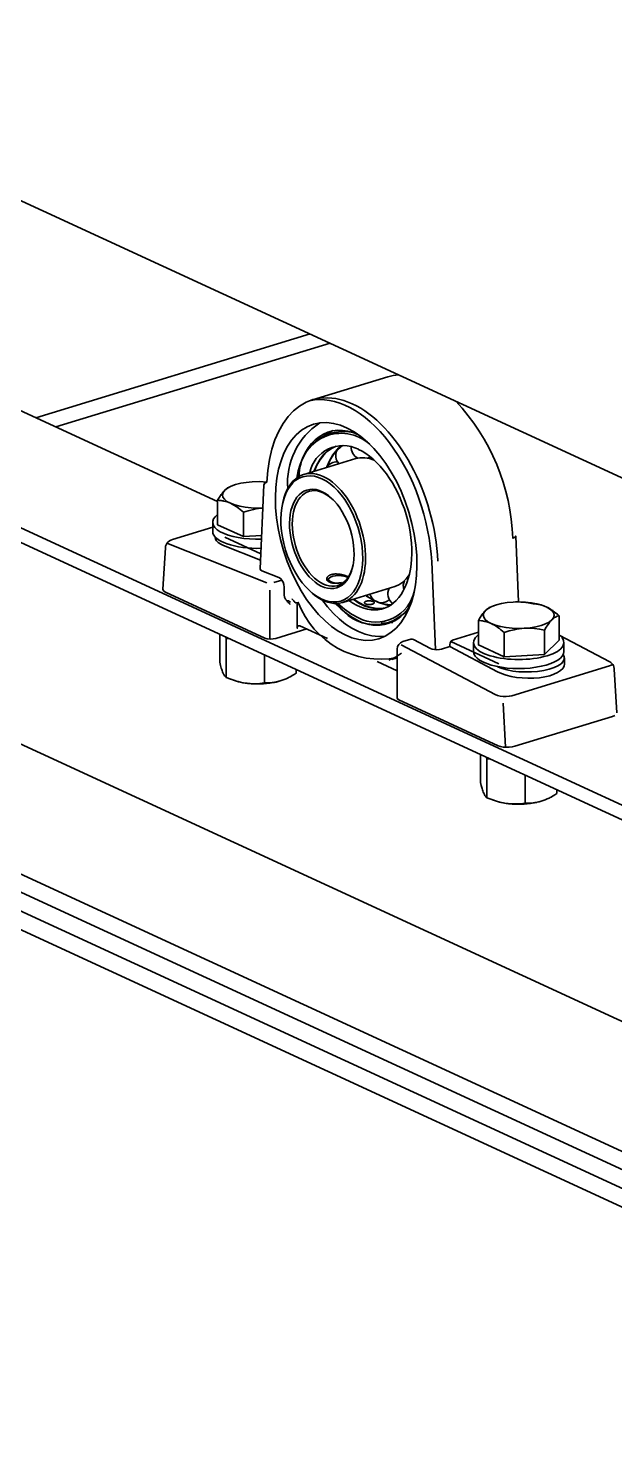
# Model space of a CAD drawing. Header units: millimetres. Extents: x -8400 to 8400, y -5940 to 5940.
# Drawn here: x 3579.7 to 3705.1, y 3245.5 to 3546.7 of the extents above; entities that cross this region are included whole.
import ezdxf

# ---------------------------------------------------------------- set-up
doc = ezdxf.new("R2010")
doc.units = ezdxf.units.MM
doc.layers.add('粗实线层', color=7, linetype='Continuous', lineweight=35)

msp = doc.modelspace()

# ---------------------------------------------------------------- linework, layer by layer
at = {"layer": '粗实线层', "linetype": 'Continuous', "lineweight": 35}
for points in [[(3442.557, 3572.405), (3902.669, 3360.158)], [(5429.862, 2583.777), (5429.862, 2585.675), (3411.605, 3516.682), (3427.906, 3521.663)], [(3411.605, 3516.682), (3411.605, 3514.785), (3411.713, 3514.052), (3412.025, 3513.466), (3412.506, 3513.091), (5429.848, 2582.505)], [(3620.203, 3445.48), (3532.629, 3485.877)], [(3639.978, 3481.34), (3581.327, 3463.42)], [(3644.227, 3479.379), (3585.576, 3461.46)], [(3656.567, 3472.162), (3640.513, 3467.257)], [(3658.95, 3472.584), (3657.741, 3472.444), (3656.568, 3472.162)], [(3644.851, 3460.683), (3642.849, 3459.566)], [(3640.803, 3451.948), (3641.39, 3453.339), (3642.099, 3454.569), (3642.921, 3455.622), (3643.846, 3456.484), (3644.863, 3457.146)], [(3640.903, 3451.978), (3641.441, 3453.242), (3642.081, 3454.37), (3642.815, 3455.352), (3643.638, 3456.177), (3644.539, 3456.836), (3645.51, 3457.324)], [(3646.898, 3457.468), (3645.869, 3456.617), (3644.954, 3455.541), (3644.169, 3454.255), (3643.524, 3452.778)], [(3645.741, 3456.653), (3644.862, 3455.49), (3644.12, 3454.185), (3643.582, 3452.937)], [(3649.721, 3454.673), (3638.616, 3451.28)], [(3653.684, 3454.347), (3652.655, 3454.699), (3651.644, 3454.871), (3650.661, 3454.863), (3649.72, 3454.673)], [(3630.015, 3444.104), (3628.699, 3444.069), (3627.386, 3444.119), (3626.116, 3444.255), (3624.928, 3444.471), (3623.858, 3444.761), (3622.939, 3445.117), (3622.198, 3445.527), (3621.659, 3445.979), (3621.336, 3446.46), (3621.241, 3446.954), (3621.375, 3447.447), (3621.736, 3447.924), (3622.312, 3448.369), (3623.085, 3448.771), (3624.032, 3449.116), (3625.125, 3449.395), (3626.329, 3449.597), (3627.609, 3449.718), (3629.167, 3449.751), (3630.71, 3449.663)], [(3630.708, 3449.612), (3630.256, 3449.388), (3630.087, 3449.098), (3629.303, 3431.071), (3629.397, 3430.874), (3629.683, 3430.706), (3633.302, 3429.275), (3633.642, 3429.06), (3633.951, 3428.704), (3634.198, 3428.243), (3634.357, 3427.726), (3634.412, 3427.205), (3634.412, 3425.82), (3634.415, 3425.719), (3634.42, 3425.621), (3634.43, 3425.525), (3634.443, 3425.43), (3634.46, 3425.338), (3634.48, 3425.246), (3634.492, 3425.202), (3634.504, 3425.157), (3634.517, 3425.113), (3634.531, 3425.07), (3634.593, 3424.902), (3634.664, 3424.744), (3634.745, 3424.594), (3634.834, 3424.452), (3634.881, 3424.384), (3634.93, 3424.317), (3634.981, 3424.252), (3635.033, 3424.189), (3635.14, 3424.067), (3635.251, 3423.951), (3635.365, 3423.838), (3635.481, 3423.729), (3635.54, 3423.676), (3635.599, 3423.622), (3635.628, 3423.596), (3635.658, 3423.569), (3635.673, 3423.556), (3635.688, 3423.543), (3635.703, 3423.53), (3635.717, 3423.517)], [(3458.919, 3448.598), (4426.231, 3002.383)], [(3622.919, 3448.717), (3622.522, 3448.53), (3622.328, 3448.41), (3622.132, 3448.27), (3621.935, 3448.108), (3621.736, 3447.924), (3621.686, 3447.874), (3621.637, 3447.823), (3621.612, 3447.797), (3621.587, 3447.77), (3621.562, 3447.744), (3621.538, 3447.717), (3621.439, 3447.606), (3621.34, 3447.49), (3621.144, 3447.243), (3620.949, 3446.978), (3620.562, 3446.4), (3620.179, 3445.763)], [(3623.416, 3448.906), (3622.919, 3448.716)], [(3644.913, 3445.863), (3643.868, 3446.726), (3642.796, 3447.349)], [(3415.693, 3444.608), (3413.26, 3443.409), (3412.732, 3443.055), (3412.27, 3442.552), (3411.911, 3441.941), (3411.683, 3441.27), (3411.605, 3440.592), (3411.605, 3438.695), (5429.862, 2507.687), (5429.862, 2509.585)], [(3625.699, 3437.994), (3620.179, 3440.541), (3620.179, 3445.763), (3620.518, 3445.744), (3620.859, 3445.709), (3620.945, 3445.698), (3621.031, 3445.686), (3621.118, 3445.673), (3621.203, 3445.658), (3621.376, 3445.627), (3621.548, 3445.59), (3621.895, 3445.503), (3622.242, 3445.396), (3622.59, 3445.267), (3622.939, 3445.117), (3623.289, 3444.944), (3623.641, 3444.749), (3623.685, 3444.723), (3623.729, 3444.697), (3623.773, 3444.67), (3623.817, 3444.644), (3623.905, 3444.589), (3623.992, 3444.533), (3624.166, 3444.419), (3624.34, 3444.3), (3624.684, 3444.05), (3625.025, 3443.785), (3625.363, 3443.507), (3625.699, 3443.217)], [(3629.614, 3438.231), (3625.699, 3437.994), (3625.699, 3443.217), (3626.762, 3443.541), (3627.835, 3443.804), (3628.375, 3443.909), (3628.919, 3443.995), (3629.869, 3444.095)], [(3634.128, 3445.31), (3634.056, 3444.984)], [(3412.133, 3442.351), (5430.389, 2511.343)], [(3619.136, 3441.062), (3619.136, 3439.113)], [(3619.136, 3439.99), (3610.516, 3437.357), (3610.183, 3437.235), (3609.878, 3437.064), (3609.583, 3436.824), (3609.33, 3436.528), (3609.167, 3436.25), (3609.069, 3435.947), (3609.052, 3435.806), (3609.052, 3435.662)], [(3629.386, 3432.984), (3621.481, 3436.108), (3620.847, 3436.399), (3620.341, 3436.721), (3619.972, 3437.067), (3619.748, 3437.431), (3619.673, 3437.805), (3619.673, 3437.919)], [(3629.442, 3434.281), (3621.716, 3437.845)], [(3639.253, 3418.234), (3632.65, 3416.217), (3632.07, 3416.102), (3631.416, 3416.079), (3630.788, 3416.151), (3630.283, 3416.308), (3609.044, 3426.106), (3608.725, 3426.295), (3608.531, 3426.506), (3608.475, 3426.729), (3609.02, 3435.625)], [(3609.388, 3436.607), (3609.685, 3436.459), (3630.735, 3428.141)], [(3666.752, 3413.818), (3665.968, 3432.572)], [(3632.194, 3428.159), (3633.956, 3428.697)], [(3648.072, 3429.421), (3648.017, 3429.447), (3647.937, 3429.483), (3647.852, 3429.519), (3647.763, 3429.554), (3647.668, 3429.59), (3647.62, 3429.607), (3647.57, 3429.625), (3647.52, 3429.642), (3647.469, 3429.659), (3647.365, 3429.692), (3647.257, 3429.724), (3647.147, 3429.756), (3647.034, 3429.786), (3647.006, 3429.793), (3646.977, 3429.8), (3646.947, 3429.807), (3646.918, 3429.815), (3646.859, 3429.829), (3646.8, 3429.842), (3646.682, 3429.867), (3646.562, 3429.891), (3646.441, 3429.913), (3646.318, 3429.933), (3646.257, 3429.942), (3646.195, 3429.95), (3646.133, 3429.958), (3646.071, 3429.965), (3645.947, 3429.978), (3645.824, 3429.988), (3645.702, 3429.996), (3645.58, 3430), (3645.46, 3430.001), (3645.34, 3429.999), (3645.28, 3429.998), (3645.221, 3429.995), (3645.163, 3429.991), (3645.105, 3429.987), (3644.992, 3429.975), (3644.881, 3429.961), (3644.773, 3429.943), (3644.668, 3429.922), (3644.616, 3429.91), (3644.566, 3429.897), (3644.541, 3429.89), (3644.516, 3429.884), (3644.491, 3429.876), (3644.467, 3429.869), (3644.372, 3429.838), (3644.282, 3429.804), (3644.196, 3429.767), (3644.115, 3429.727), (3644.038, 3429.685), (3643.966, 3429.639), (3643.898, 3429.591), (3643.837, 3429.541), (3643.781, 3429.49), (3643.731, 3429.436), (3643.686, 3429.381), (3643.646, 3429.324), (3643.637, 3429.31), (3643.629, 3429.295), (3643.621, 3429.28), (3643.613, 3429.266), (3643.598, 3429.236), (3643.585, 3429.207), (3643.563, 3429.147), (3643.548, 3429.088), (3643.538, 3429.028), (3643.534, 3428.968), (3643.535, 3428.938), (3643.537, 3428.908), (3643.54, 3428.878), (3643.545, 3428.848), (3643.56, 3428.789), (3643.581, 3428.732), (3643.607, 3428.676), (3643.639, 3428.621), (3643.677, 3428.567), (3643.721, 3428.516), (3643.745, 3428.49), (3643.771, 3428.465), (3643.798, 3428.441), (3643.827, 3428.417), (3643.887, 3428.372), (3643.953, 3428.329), (3644.024, 3428.289), (3644.101, 3428.251), (3644.182, 3428.216), (3644.268, 3428.184), (3644.357, 3428.155), (3644.45, 3428.129), (3644.548, 3428.106), (3644.649, 3428.086), (3644.675, 3428.082), (3644.701, 3428.078), (3644.728, 3428.074), (3644.754, 3428.07), (3644.808, 3428.063), (3644.862, 3428.056), (3644.972, 3428.045), (3645.085, 3428.037), (3645.2, 3428.032), (3645.317, 3428.03), (3645.377, 3428.03), (3645.436, 3428.031), (3645.497, 3428.032), (3645.557, 3428.034), (3645.679, 3428.04), (3645.802, 3428.048), (3645.924, 3428.058), (3646.047, 3428.07), (3646.17, 3428.085), (3646.294, 3428.101), (3646.325, 3428.105), (3646.356, 3428.11), (3646.387, 3428.115), (3646.417, 3428.119), (3646.479, 3428.129), (3646.54, 3428.139), (3646.728, 3428.173)], [(3644.059, 3429.182), (3643.751, 3428.921), (3643.589, 3428.733), (3643.534, 3428.537)], [(3648.038, 3429.199), (3647.91, 3429.286), (3647.755, 3429.367), (3647.273, 3429.532), (3646.682, 3429.636), (3646.035, 3429.67), (3645.39, 3429.631), (3644.806, 3429.522), (3644.332, 3429.353), (3644.013, 3429.139), (3643.875, 3428.9), (3643.932, 3428.656), (3644.178, 3428.429), (3644.592, 3428.24), (3645.136, 3428.104), (3645.763, 3428.035)], [(3658.08, 3427.313), (3658.966, 3427.681), (3659.785, 3428.223), (3660.528, 3428.932), (3661.184, 3429.798)], [(3631.345, 3416.082), (3631.345, 3426.531)], [(3639.675, 3426.593), (3639.917, 3426.363)], [(3646.976, 3423.921), (3658.08, 3427.313)], [(3902.669, 3204.184), (3431.926, 3421.334), (3437.148, 3422.929), (3901.648, 3208.658)], [(3634.991, 3424.239), (3635.375, 3424.227), (3635.773, 3423.987)], [(3637.218, 3423.871), (3637.218, 3418.393), (3637.29, 3418.75), (3637.484, 3418.945), (3637.749, 3418.928), (3643.694, 3416.186)], [(3655.97, 3416.67), (3654.599, 3416.599), (3653.188, 3416.743), (3651.751, 3417.1), (3650.3, 3417.667), (3648.927, 3418.392), (3647.564, 3419.296), (3646.224, 3420.369), (3644.918, 3421.603), (3643.656, 3422.988), (3642.449, 3424.513)], [(3655.434, 3422.548), (3654.222, 3422.528), (3652.973, 3422.726), (3651.702, 3423.139), (3650.427, 3423.763), (3649.162, 3424.588)], [(3656.069, 3422.762), (3654.992, 3422.623), (3653.876, 3422.667), (3652.734, 3422.891), (3651.576, 3423.294), (3650.415, 3423.872), (3649.264, 3424.619)], [(3651.884, 3425.419), (3653.244, 3424.556), (3654.613, 3423.929), (3655.972, 3423.548), (3657.302, 3423.418)], [(3652.017, 3425.26), (3652.996, 3424.685), (3654.834, 3423.816), (3656.703, 3423.269)], [(3679.184, 3423.18), (3678.687, 3422.991), (3678.29, 3422.804), (3678.095, 3422.685), (3677.899, 3422.545), (3677.702, 3422.383), (3677.504, 3422.199), (3677.454, 3422.149), (3677.405, 3422.098), (3677.38, 3422.072), (3677.355, 3422.046), (3677.33, 3422.019), (3677.305, 3421.992), (3677.206, 3421.881), (3677.107, 3421.765), (3676.912, 3421.518), (3676.716, 3421.254), (3676.33, 3420.674), (3675.947, 3420.037)], [(3683.377, 3423.993), (3683.927, 3424.015), (3684.473, 3424.016), (3685.017, 3423.996), (3685.558, 3423.956), (3686.63, 3423.823), (3687.694, 3423.627), (3688.032, 3423.607), (3688.374, 3423.573), (3688.46, 3423.562), (3688.546, 3423.55), (3688.632, 3423.537), (3688.718, 3423.522), (3688.89, 3423.49), (3689.063, 3423.454), (3689.409, 3423.367), (3689.756, 3423.259), (3690.104, 3423.131), (3690.454, 3422.981), (3690.804, 3422.808), (3691.156, 3422.613), (3691.2, 3422.587), (3691.244, 3422.561), (3691.288, 3422.535), (3691.332, 3422.507), (3691.419, 3422.453), (3691.507, 3422.398), (3691.681, 3422.283), (3691.854, 3422.164), (3692.198, 3421.914), (3692.539, 3421.65), (3692.878, 3421.371), (3693.213, 3421.08)], [(3690.001, 3423.171), (3689.977, 3423.18)], [(3655.151, 3419.448), (3657.687, 3419.649)], [(3681.466, 3412.27), (3675.947, 3414.816), (3675.947, 3420.037), (3676.285, 3420.018), (3676.627, 3419.984), (3676.713, 3419.973), (3676.799, 3419.961), (3676.885, 3419.947), (3676.971, 3419.933), (3677.144, 3419.902), (3677.316, 3419.865), (3677.662, 3419.778), (3678.009, 3419.67), (3678.357, 3419.542), (3678.706, 3419.391), (3679.057, 3419.219), (3679.409, 3419.024), (3679.453, 3418.998), (3679.497, 3418.972), (3679.541, 3418.945), (3679.585, 3418.919), (3679.673, 3418.864), (3679.76, 3418.809), (3679.934, 3418.694), (3680.107, 3418.575), (3680.451, 3418.325), (3680.792, 3418.061), (3681.131, 3417.782), (3681.466, 3417.492)], [(3690.1, 3418.013), (3690.483, 3418.651), (3690.87, 3419.23), (3691.065, 3419.495), (3691.261, 3419.741), (3691.458, 3419.967), (3691.657, 3420.174), (3691.706, 3420.222), (3691.756, 3420.269), (3691.781, 3420.292), (3691.806, 3420.314), (3691.83, 3420.336), (3691.855, 3420.359), (3691.954, 3420.442), (3692.053, 3420.521), (3692.249, 3420.661), (3692.444, 3420.78), (3692.83, 3420.963), (3693.213, 3421.08), (3693.213, 3415.858), (3690.1, 3412.791)], [(3620.641, 3417.079), (3620.641, 3411.117), (3620.813, 3410.458), (3620.985, 3409.857), (3621.072, 3409.582), (3621.159, 3409.325), (3621.247, 3409.087), (3621.336, 3408.87), (3621.358, 3408.819), (3621.38, 3408.769), (3621.391, 3408.745), (3621.403, 3408.721), (3621.413, 3408.697), (3621.424, 3408.674), (3621.469, 3408.584), (3621.513, 3408.501), (3621.6, 3408.35), (3621.687, 3408.219), (3621.86, 3408.015), (3622.03, 3407.876)], [(3622.03, 3416.137), (3621.942, 3416.485)], [(3705.004, 3409.606), (3705.014, 3409.699), (3705.015, 3409.792), (3704.957, 3410.107), (3704.826, 3410.405), (3704.677, 3410.645), (3704.501, 3410.86), (3704.299, 3411.045), (3704.076, 3411.201), (3704.008, 3411.242), (3703.94, 3411.279), (3693.379, 3416.848)], [(3622.559, 3416.205), (3622.03, 3416.137), (3622.03, 3407.876), (3623.037, 3407.472), (3624.052, 3407.128), (3624.564, 3406.983), (3625.078, 3406.856), (3625.596, 3406.75), (3626.116, 3406.665), (3627.386, 3406.529), (3628.699, 3406.478), (3630.015, 3406.515), (3631.296, 3406.635), (3632.5, 3406.838), (3633.592, 3407.116)], [(3659.453, 3414.831), (3679.575, 3404.219), (3680.056, 3404.022), (3680.637, 3403.879), (3681.277, 3403.799), (3681.934, 3403.789), (3682.564, 3403.847), (3683.123, 3403.972), (3704.007, 3410.352), (3704.377, 3410.494), (3704.663, 3410.664)], [(3669.848, 3414.472), (3680.067, 3409.083)], [(3670.041, 3415.553), (3680.303, 3410.819)], [(3674.904, 3415.337), (3674.904, 3413.387)], [(3694.256, 3413.387), (3694.256, 3415.337)], [(3630.201, 3412.669), (3630.201, 3406.707), (3629.197, 3406.591), (3628.182, 3406.539), (3627.671, 3406.539), (3627.155, 3406.56), (3626.896, 3406.578), (3626.637, 3406.601), (3626.572, 3406.608), (3626.507, 3406.615), (3626.442, 3406.623), (3626.377, 3406.63), (3626.246, 3406.647), (3626.116, 3406.665), (3624.671, 3406.941), (3623.416, 3407.327), (3622.877, 3407.533)], [(3658.586, 3409.316), (3654.298, 3411.294)], [(3656.818, 3411.555), (3658.203, 3412.209), (3659.503, 3413.078)], [(3657.478, 3411.732), (3658.586, 3412.071)], [(3694.372, 3410.78), (3694.372, 3412.057)], [(3636.984, 3409.541), (3636.984, 3408.779), (3636.568, 3408.515), (3636.148, 3408.264), (3636.042, 3408.203), (3635.937, 3408.143), (3635.831, 3408.085), (3635.725, 3408.027), (3635.513, 3407.914), (3635.301, 3407.806), (3634.876, 3407.604), (3634.45, 3407.421), (3634.022, 3407.258), (3633.592, 3407.116), (3633.162, 3406.996), (3632.73, 3406.896), (3632.676, 3406.885), (3632.622, 3406.875), (3632.568, 3406.864), (3632.514, 3406.855), (3632.406, 3406.836), (3632.298, 3406.818), (3632.085, 3406.787), (3631.872, 3406.761), (3631.449, 3406.723), (3631.03, 3406.702), (3630.614, 3406.698), (3630.201, 3406.707)], [(3705.026, 3409.671), (3705.571, 3400.277)], [(3634.209, 3407.327), (3634.242, 3407.339)], [(3681.779, 3392.941), (3681.233, 3402.341)], [(3676.409, 3391.354), (3676.409, 3385.392), (3676.58, 3384.733), (3676.753, 3384.132), (3676.84, 3383.856), (3676.927, 3383.6), (3677.015, 3383.362), (3677.104, 3383.144), (3677.126, 3383.094), (3677.148, 3383.044), (3677.159, 3383.02), (3677.17, 3382.996), (3677.181, 3382.972), (3677.192, 3382.949), (3677.236, 3382.86), (3677.28, 3382.775), (3677.368, 3382.625), (3677.455, 3382.494), (3677.627, 3382.29), (3677.798, 3382.151)], [(3677.798, 3390.412), (3677.71, 3390.76)], [(3678.326, 3390.479), (3677.798, 3390.412), (3677.798, 3382.151), (3678.804, 3381.747), (3679.82, 3381.404), (3680.332, 3381.258), (3680.846, 3381.131), (3681.363, 3381.025), (3681.884, 3380.939), (3683.153, 3380.804), (3684.466, 3380.753), (3685.783, 3380.789), (3687.063, 3380.91), (3688.268, 3381.113), (3689.36, 3381.391)], [(3685.969, 3386.944), (3685.969, 3380.982), (3684.964, 3380.866), (3683.95, 3380.813), (3683.438, 3380.814), (3682.923, 3380.834), (3682.664, 3380.853), (3682.405, 3380.876), (3682.34, 3380.883), (3682.275, 3380.89), (3682.209, 3380.897), (3682.144, 3380.905), (3682.013, 3380.922), (3681.884, 3380.939), (3680.438, 3381.216), (3679.184, 3381.602), (3678.645, 3381.807)], [(3692.751, 3383.816), (3692.751, 3383.054), (3692.336, 3382.791), (3691.916, 3382.539), (3691.81, 3382.478), (3691.704, 3382.418), (3691.599, 3382.359), (3691.493, 3382.301), (3691.281, 3382.189), (3691.069, 3382.081), (3690.644, 3381.879), (3690.217, 3381.696), (3689.789, 3381.533), (3689.36, 3381.391), (3688.929, 3381.271), (3688.497, 3381.171), (3688.444, 3381.16), (3688.389, 3381.149), (3688.335, 3381.139), (3688.281, 3381.129), (3688.174, 3381.11), (3688.066, 3381.093), (3687.852, 3381.062), (3687.639, 3381.036), (3687.216, 3380.998), (3686.798, 3380.977), (3686.382, 3380.972), (3685.969, 3380.982)], [(3689.977, 3381.602), (3690.01, 3381.614)]]:
    msp.add_lwpolyline(points, dxfattribs=at)
for points in [[(3684.548, 3424.013), (3683.959, 3438.106), (3683.801, 3437.857), (3683.338, 3437.644, 0.1802581), (3671.149, 3466.957)], [(3646.335, 3457.266, 0.4142177), (3646.039, 3453.709, 0.0164629), (3646.152, 3453.583)], [(3645.924, 3423.721), (3647.351, 3422.453), (3648.817, 3421.408), (3650.3, 3420.6, 0.4970308), (3662.279, 3426.438)], [(3636.066, 3424.621), (3636.081, 3424.615), (3636.136, 3424.582), (3636.227, 3424.515), (3636.342, 3424.406), (3636.47, 3424.261), (3636.573, 3424.121), (3636.682, 3423.954), (3636.952, 3423.845), (3637.449, 3423.929, 0.3684406), (3658.586, 3412.144)], [(3661.426, 3423.421, -0.4183675), (3650.3, 3420.007), (3649.025, 3420.684), (3647.76, 3421.531), (3646.519, 3422.543), (3645.31, 3423.708)], [(3654.681, 3423.905, 0.126129), (3655.933, 3423.962, 0.1105271), (3656.891, 3424.507)], [(3705.153, 3399.733), (3704.643, 3399.522), (3683.759, 3393.142), (3683.198, 3393.012), (3682.566, 3392.941), (3681.907, 3392.934), (3681.264, 3392.992), (3680.683, 3393.11), (3680.202, 3393.281), (3658.963, 3403.078), (3658.683, 3403.265), (3658.586, 3403.477), (3658.586, 3413.926, -0.3297945), (3659.777, 3415.536), (3661.539, 3416.074), (3661.801, 3416.094), (3662.079, 3416.001), (3665.697, 3414.093), (3666.091, 3413.938), (3666.574, 3413.838), (3667.099, 3413.802), (3667.614, 3413.833), (3668.07, 3413.929), (3669.848, 3414.472), (3669.831, 3414.87), (3669.903, 3415.294), (3670.129, 3415.658), (3670.451, 3415.864), (3675.947, 3417.544)]]:
    msp.add_lwpolyline(points, format="xyb", dxfattribs=at)
for points in [[(3651.834, 3423.594), (3651.903, 3423.566), (3651.98, 3423.541), (3652.02, 3423.529), (3652.062, 3423.519), (3652.084, 3423.514), (3652.106, 3423.509), (3652.128, 3423.505), (3652.151, 3423.5), (3652.243, 3423.486), (3652.34, 3423.475), (3652.365, 3423.473), (3652.39, 3423.471), (3652.415, 3423.47), (3652.441, 3423.468), (3652.492, 3423.466), (3652.543, 3423.465), (3652.645, 3423.466), (3652.748, 3423.47), (3652.774, 3423.472), (3652.8, 3423.474), (3652.826, 3423.476), (3652.851, 3423.478), (3652.901, 3423.484), (3652.951, 3423.49), (3653, 3423.497), (3653.048, 3423.504), (3653.072, 3423.509), (3653.096, 3423.513), (3653.119, 3423.518), (3653.142, 3423.522), (3653.231, 3423.543), (3653.314, 3423.566), (3653.353, 3423.578), (3653.391, 3423.592), (3653.409, 3423.598), (3653.427, 3423.605), (3653.444, 3423.612), (3653.461, 3423.62), (3653.522, 3423.649), (3653.575, 3423.68), (3653.588, 3423.689), (3653.599, 3423.697), (3653.61, 3423.705), (3653.62, 3423.714), (3653.639, 3423.73), (3653.655, 3423.747), (3653.681, 3423.782), (3653.696, 3423.818), (3653.701, 3423.835), (3653.702, 3423.854), (3653.701, 3423.872), (3653.697, 3423.889), (3653.691, 3423.907), (3653.683, 3423.925), (3653.672, 3423.943), (3653.658, 3423.961), (3653.624, 3423.996), (3653.58, 3424.029), (3653.568, 3424.038), (3653.555, 3424.046), (3653.541, 3424.054), (3653.527, 3424.062), (3653.498, 3424.078), (3653.466, 3424.093), (3653.397, 3424.122), (3653.321, 3424.149), (3653.301, 3424.156), (3653.28, 3424.162), (3653.26, 3424.168), (3653.239, 3424.174), (3653.195, 3424.185), (3653.15, 3424.196), (3653.104, 3424.205), (3653.058, 3424.214), (3653.034, 3424.218), (3653.009, 3424.222), (3652.985, 3424.226), (3652.96, 3424.23), (3652.86, 3424.242), (3652.758, 3424.251), (3652.707, 3424.253), (3652.655, 3424.256), (3652.63, 3424.256), (3652.604, 3424.257), (3652.577, 3424.257), (3652.552, 3424.257), (3652.45, 3424.253), (3652.35, 3424.247), (3652.325, 3424.244), (3652.301, 3424.241), (3652.276, 3424.238), (3652.252, 3424.236), (3652.205, 3424.228), (3652.159, 3424.22), (3652.07, 3424.202), (3651.987, 3424.179), (3651.967, 3424.173), (3651.947, 3424.166), (3651.928, 3424.159), (3651.91, 3424.153), (3651.874, 3424.138), (3651.84, 3424.123), (3651.809, 3424.108), (3651.779, 3424.091), (3651.751, 3424.074), (3651.725, 3424.056), (3651.68, 3424.019), (3651.645, 3423.98), (3651.631, 3423.96), (3651.62, 3423.94), (3651.611, 3423.92), (3651.604, 3423.899), (3651.598, 3423.858), (3651.603, 3423.816), (3651.606, 3423.806), (3651.609, 3423.795), (3651.613, 3423.785), (3651.617, 3423.775), (3651.628, 3423.755), (3651.642, 3423.735), (3651.658, 3423.716), (3651.676, 3423.697), (3651.686, 3423.688), (3651.697, 3423.678), (3651.708, 3423.67), (3651.72, 3423.661), (3651.773, 3423.626)], [(3691.657, 3420.174), (3691.081, 3419.728), (3690.307, 3419.326), (3689.36, 3418.981), (3688.268, 3418.703), (3687.063, 3418.5), (3685.783, 3418.379), (3684.466, 3418.343), (3683.153, 3418.394), (3681.884, 3418.53), (3680.696, 3418.746), (3679.626, 3419.036), (3678.706, 3419.391), (3677.966, 3419.801), (3677.426, 3420.254), (3677.104, 3420.734), (3677.008, 3421.229), (3677.143, 3421.722), (3677.504, 3422.199), (3678.08, 3422.644), (3678.853, 3423.046), (3679.8, 3423.391), (3680.893, 3423.669), (3682.097, 3423.872), (3683.377, 3423.993), (3684.694, 3424.029), (3686.007, 3423.978), (3687.277, 3423.843), (3688.465, 3423.627), (3689.534, 3423.336), (3690.454, 3422.981), (3691.195, 3422.57), (3691.734, 3422.118), (3692.057, 3421.638), (3692.152, 3421.143), (3692.017, 3420.65)], [(3685.783, 3418.379), (3685.921, 3418.387), (3686.058, 3418.393), (3686.127, 3418.396), (3686.196, 3418.398), (3686.265, 3418.4), (3686.334, 3418.402), (3686.608, 3418.404), (3686.881, 3418.402), (3687.426, 3418.382), (3687.966, 3418.342), (3689.038, 3418.209), (3690.1, 3418.013), (3690.1, 3412.791), (3681.466, 3412.27), (3681.466, 3417.492), (3682.53, 3417.816), (3683.602, 3418.079), (3684.143, 3418.184), (3684.687, 3418.27), (3685.233, 3418.335)]]:
    msp.add_lwpolyline(points, close=True, dxfattribs=at)
for centre, radius, start, end in [((3650.556, 3449.488), 15.411, 123.62099, 184.56143), ((3647.095, 3450.959), 9.524, 72.79684, 180.82047), ((3646.644, 3451.081), 9.014, 47.68133, 181.41024), ((3646.996, 3450.246), 7.215, 62.74042, 168.55039), ((3651.283, 3457.063), 2.524, 176.50266, 244.21835), ((3645.749, 3451.491), 2.524, 88.46605, 148.75454), ((3651.28, 3457.067), 2.529, 294.77737, 307.95252), ((3662.425, 3427.439), 2.524, 153.88433, 198.61508), ((3662.417, 3427.45), 2.51, 120.62461, 124.5499), ((3655.195, 3426.376), 2.524, 195.77993, 236.42203), ((3659.108, 3425.714), 2.524, 150.53436, 234.40483), ((3659.11, 3425.721), 2.517, 69.69012, 76.18856), ((3653.8, 3428.39), 9.219, 210.47525, 323.88184)]:
    msp.add_arc(centre, radius, start, end, dxfattribs=at)
for centre, major_axis, ratio, start_param, end_param in [((3648.996, 3439.497), (-8.483, 27.757), 0.585083, 4.2934255, 7.3101903), ((3647.696, 3439.108), (-8.488, 27.749), 0.5849578, 4.3013611, 6.2429146), ((3650.29, 3439.918), (-6.256, 20.494), 0.5854386, 5.8003818, 7.1424226), ((3650.301, 3439.893), (-5.285, 17.298), 0.5850663, 2.4828228, 5.8019228), ((3642.794, 3437.607), (-4.179, 13.678), 0.5851956, 5.8017976, 7.0893149), ((3642.796, 3437.6), (-4.179, 13.681), 0.5850385, 2.3358593, 5.8020239), ((3642.796, 3437.6), (-3.075, 10.063), 0.5849965, 5.8017939, 10.2305596), ((3628.814, 3441.063), (9.686, 0), 0.3753931, 2.672978, 4.7916117), ((3628.804, 3439.108), (-9.666, 0.004), 0.375338, 6.2830619, 7.9256177), ((3684.58, 3415.337), (9.687, 0), 0.3753678, 2.6728626, 6.7517479), ((3684.58, 3413.386), (-9.647, 0), 0.3752948, 6.2829489, 9.4250237), ((3686.32, 3410.987), (-8.056, 0.251), 0.4070439, 0.6943684, 3.1550454), ((3686.314, 3412.058), (-8.043, 0.001), 0.3754451, 0.6837015, 3.3885294)]:
    msp.add_ellipse(centre, major_axis=major_axis, ratio=ratio, start_param=start_param, end_param=end_param, dxfattribs=at)
for centre, major_axis, ratio in [((3647.69, 3439.096), (-7.007, 22.933), 0.5850538), ((3642.47, 3437.501), (-4.057, 13.28), 0.5850732), ((3642.469, 3437.501), (-3.195, 10.457), 0.5850266)]:
    msp.add_ellipse(centre, major_axis=major_axis, ratio=ratio, dxfattribs=at)

doc.saveas('drawing.dxf')
